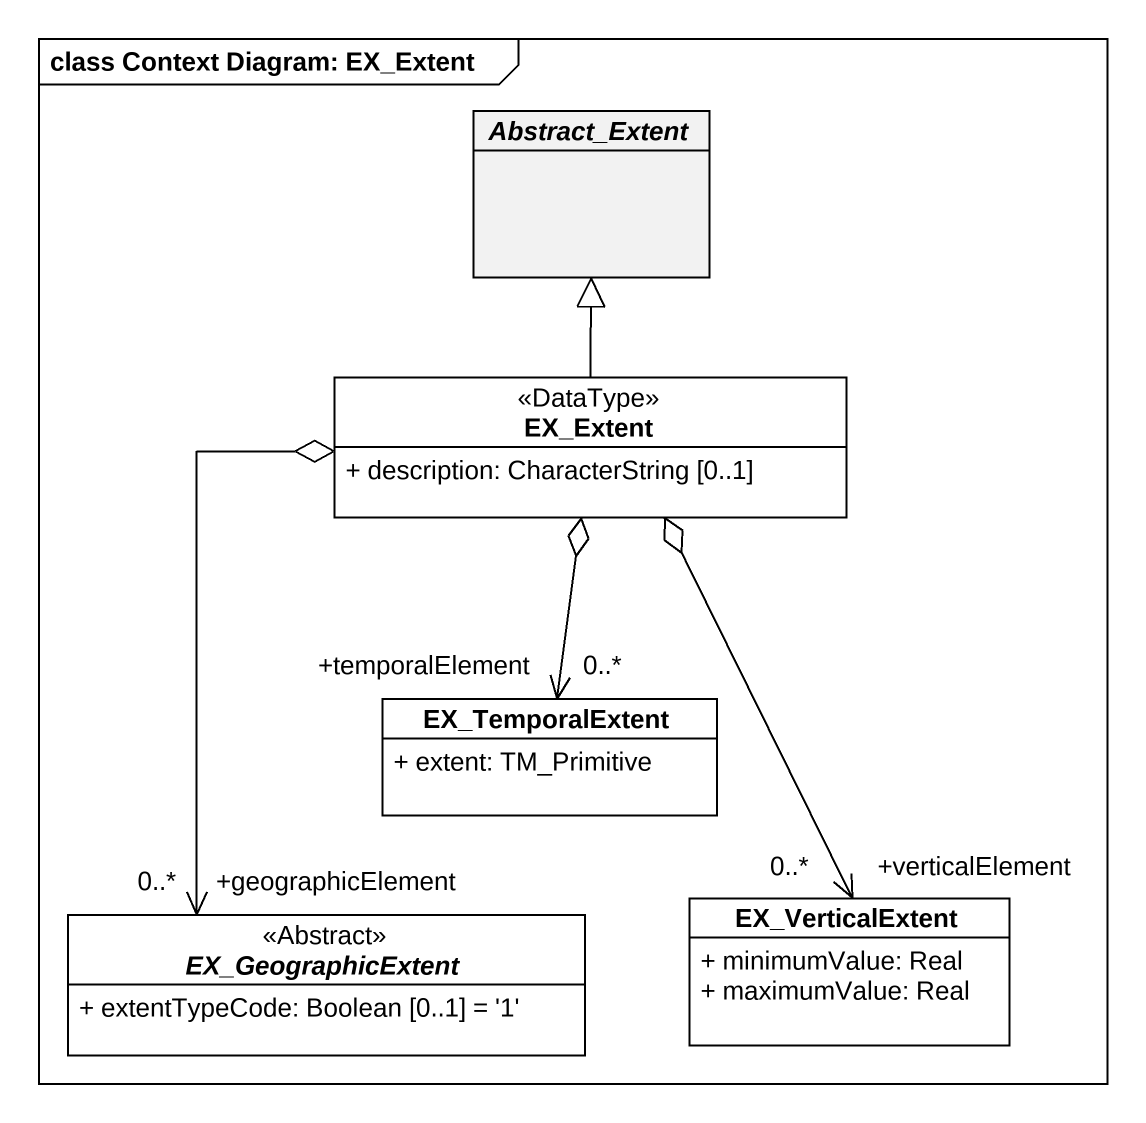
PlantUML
@startuml
mainframe class Context Diagram: EX_Extent
hide circle
hide empty members
skinparam classAttributeIconSize 0
abstract class Abstract_Extent
class EX_Extent <<DataType>> #FFFFFF {
  + description: CharacterString [0..1]
}
class EX_TemporalExtent #FFFFFF {
  + extent: TM_Primitive
}
abstract class EX_GeographicExtent <<Abstract>> #FFFFFF {
  + extentTypeCode: Boolean [0..1] = '1'
}
class EX_VerticalExtent #FFFFFF {
  + minimumValue: Real
  + maximumValue: Real
}
EX_Extent -up-|> Abstract_Extent
EX_TemporalExtent "+temporalElement\n0..*" <-up-o EX_Extent
EX_GeographicExtent "+geographicElement\n0..*" <-up-o EX_Extent
EX_VerticalExtent "+verticalElement\n0..*" <-up-o EX_Extent
@enduml
